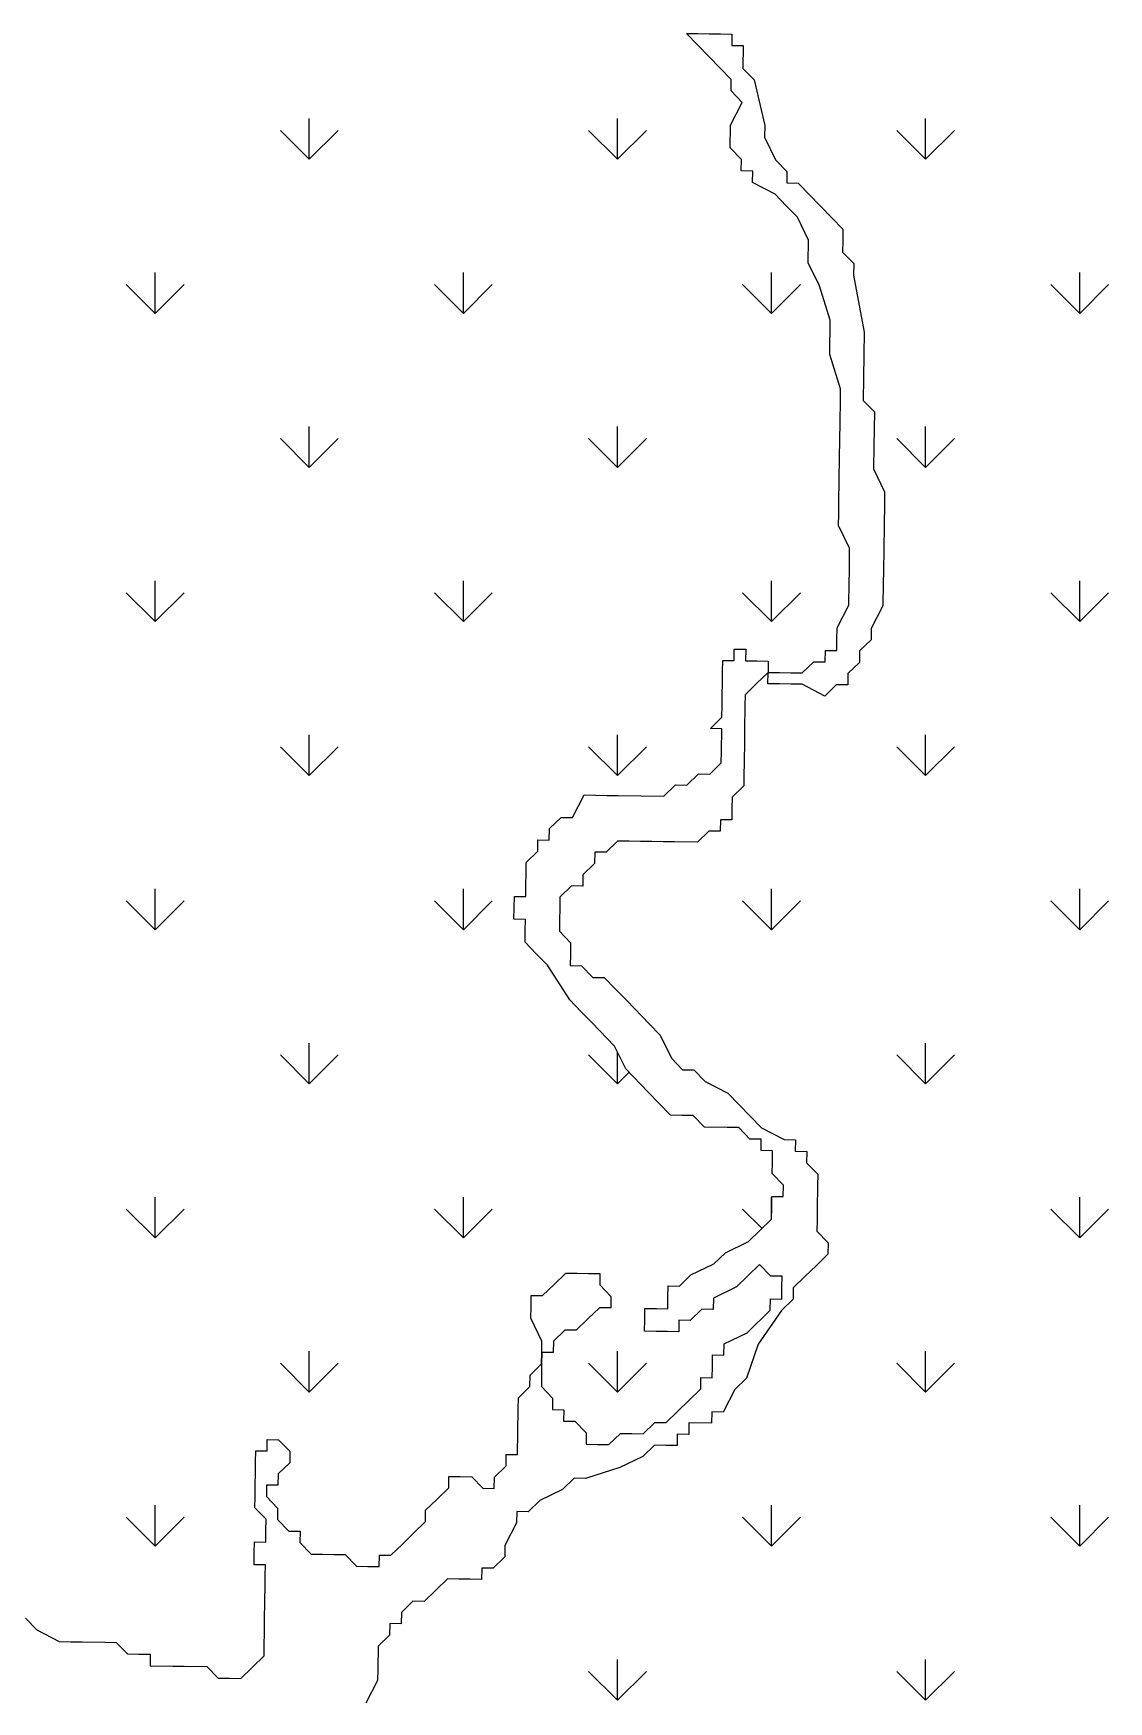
# Model space of a CAD drawing. Header units: metres. Extents: x 266585 to 279238, y 2117616 to 2127268.
# Drawn here: x 268180 to 268556, y 2119861 to 2120444 of the extents above; entities that cross this region are included whole.
import ezdxf

# ---------------------------------------------------------------- set-up
doc = ezdxf.new("R2010")
doc.units = ezdxf.units.M
doc.layers.add('MANGROOVES', color=112, linetype='Continuous')

msp = doc.modelspace()

# ---------------------------------------------------------------- linework, layer by layer
at = {"layer": 'MANGROOVES'}
for p, q in [((268411.95, 2120440.1), (268408.03, 2120444.14)), ((268408.03, 2120444.14), (268412.01, 2120444.08)), ((268419.8, 2120432.02), (268411.95, 2120440.1)), ((268412.01, 2120444.08), (268415.99, 2120444.02)), ((268415.99, 2120444.02), (268419.97, 2120443.97)), ((268419.97, 2120443.97), (268423.95, 2120443.91)), ((268423.95, 2120443.91), (268423.89, 2120439.93)), ((268423.89, 2120439.93), (268427.87, 2120439.87)), ((268427.87, 2120439.87), (268427.76, 2120431.9)), ((268423.72, 2120427.98), (268419.8, 2120432.02)), ((268423.66, 2120424), (268423.72, 2120427.98)), ((268427.76, 2120431.9), (268431.68, 2120427.86)), ((268431.68, 2120427.86), (268435.43, 2120411.88)), ((268427.58, 2120419.96), (268423.66, 2120424)), ((268423.49, 2120412.05), (268427.58, 2120419.96)), ((268423.37, 2120404.09), (268423.49, 2120412.05)), ((268435.43, 2120411.88), (268435.37, 2120407.9)), ((268427.29, 2120400.05), (268423.37, 2120404.09)), ((268435.37, 2120407.9), (268439.24, 2120399.88)), ((268427.23, 2120396.07), (268427.29, 2120400.05)), ((268439.24, 2120399.88), (268443.16, 2120395.84)), ((268431.22, 2120396.01), (268427.23, 2120396.07)), ((268431.16, 2120392.03), (268431.22, 2120396.01)), ((268443.16, 2120395.84), (268443.1, 2120391.85)), ((268439.06, 2120387.93), (268431.16, 2120392.03)), ((268442.98, 2120383.89), (268439.06, 2120387.93)), ((268443.1, 2120391.85), (268447.08, 2120391.8)), ((268447.08, 2120391.8), (268454.93, 2120383.72)), ((268446.91, 2120379.85), (268442.98, 2120383.89)), ((268454.93, 2120383.72), (268458.85, 2120379.68)), ((268450.77, 2120371.83), (268446.91, 2120379.85)), ((268458.85, 2120379.68), (268462.77, 2120375.64)), ((268462.77, 2120375.64), (268462.72, 2120371.65)), ((268450.66, 2120363.86), (268450.77, 2120371.83)), ((268462.72, 2120371.65), (268462.66, 2120367.67)), ((268454.52, 2120355.84), (268450.66, 2120363.86)), ((268462.66, 2120367.67), (268466.58, 2120363.63)), ((268466.58, 2120363.63), (268466.52, 2120359.65)), ((268466.52, 2120359.65), (268470.21, 2120339.68)), ((268458.33, 2120343.84), (268454.52, 2120355.84)), ((268458.15, 2120331.89), (268458.33, 2120343.84)), ((268470.21, 2120339.68), (268470.1, 2120331.72)), ((268461.96, 2120319.89), (268458.15, 2120331.89)), ((268470.1, 2120331.72), (268469.86, 2120315.79)), ((268461.9, 2120315.91), (268461.96, 2120319.89)), ((268461.78, 2120307.95), (268461.9, 2120315.91)), ((268469.86, 2120315.79), (268473.79, 2120311.75)), ((268473.79, 2120311.75), (268473.61, 2120299.81)), ((268461.61, 2120296), (268461.78, 2120307.95)), ((268473.61, 2120299.81), (268473.49, 2120291.84)), ((268461.49, 2120288.04), (268461.61, 2120296)), ((268461.38, 2120280.07), (268461.49, 2120288.04)), ((268473.49, 2120291.84), (268477.36, 2120283.82)), ((268477.36, 2120283.82), (268477.3, 2120279.84)), ((268461.26, 2120272.11), (268461.32, 2120276.09)), ((268461.32, 2120276.09), (268461.38, 2120280.07)), ((268477.3, 2120279.84), (268477.18, 2120271.88)), ((268465.12, 2120264.09), (268461.26, 2120272.11)), ((268477.18, 2120271.88), (268477.07, 2120263.91)), ((268465.07, 2120260.11), (268465.12, 2120264.09)), ((268465.01, 2120256.13), (268465.07, 2120260.11)), ((268477.07, 2120263.91), (268476.95, 2120255.95)), ((268464.95, 2120252.14), (268465.01, 2120256.13)), ((268476.95, 2120255.95), (268476.89, 2120251.97)), ((268464.83, 2120244.18), (268464.95, 2120252.14)), ((268476.89, 2120251.97), (268476.78, 2120244.01)), ((268460.74, 2120236.28), (268464.83, 2120244.18)), ((268476.78, 2120244.01), (268472.68, 2120236.1)), ((268460.68, 2120232.29), (268460.74, 2120236.28)), ((268472.68, 2120236.1), (268472.62, 2120232.12)), ((268460.62, 2120228.31), (268460.68, 2120232.29)), ((268472.62, 2120232.12), (268468.58, 2120228.2)), ((268420.69, 2120220.93), (268420.75, 2120224.91)), ((268420.75, 2120224.91), (268424.73, 2120224.85)), ((268424.73, 2120224.85), (268424.79, 2120228.84)), ((268424.79, 2120228.84), (268428.77, 2120228.78)), ((268428.77, 2120228.78), (268428.71, 2120224.8)), ((268428.71, 2120224.8), (268432.69, 2120224.74)), ((268432.69, 2120224.74), (268436.67, 2120224.68)), ((268436.67, 2120224.68), (268436.62, 2120220.7)), ((268448.56, 2120220.52), (268452.6, 2120224.45)), ((268452.6, 2120224.45), (268456.58, 2120224.39)), ((268456.58, 2120224.39), (268456.64, 2120228.37)), ((268456.64, 2120228.37), (268460.62, 2120228.31)), ((268468.52, 2120224.21), (268464.48, 2120220.29)), ((268468.58, 2120228.2), (268468.52, 2120224.21)), ((268420.52, 2120208.99), (268420.69, 2120220.93)), ((268436.62, 2120220.7), (268432.58, 2120216.77)), ((268436.56, 2120216.72), (268436.62, 2120220.7)), ((268436.62, 2120220.7), (268440.6, 2120220.64)), ((268440.6, 2120220.64), (268444.58, 2120220.58)), ((268444.58, 2120220.58), (268448.56, 2120220.52)), ((268464.48, 2120220.29), (268464.43, 2120216.31)), ((268428.54, 2120212.85), (268428.48, 2120208.87)), ((268432.58, 2120216.77), (268428.54, 2120212.85)), ((268440.54, 2120216.66), (268436.56, 2120216.72)), ((268444.52, 2120216.6), (268440.54, 2120216.66)), ((268448.5, 2120216.54), (268444.52, 2120216.6)), ((268456.41, 2120212.44), (268448.5, 2120216.54)), ((268460.44, 2120216.37), (268456.41, 2120212.44)), ((268464.43, 2120216.31), (268460.44, 2120216.37)), ((268420.46, 2120205), (268420.52, 2120208.99)), ((268428.48, 2120208.87), (268428.36, 2120200.91)), ((268416.42, 2120201.08), (268420.46, 2120205)), ((268420.4, 2120201.02), (268416.42, 2120201.08)), ((268420.28, 2120193.06), (268420.4, 2120201.02)), ((268428.36, 2120200.91), (268428.3, 2120196.92)), ((268428.3, 2120196.92), (268428.19, 2120188.96)), ((268416.19, 2120185.15), (268420.23, 2120189.08)), ((268420.23, 2120189.08), (268420.28, 2120193.06)), ((268428.19, 2120188.96), (268428.13, 2120184.98)), ((268408.17, 2120181.29), (268412.21, 2120185.21)), ((268412.21, 2120185.21), (268416.19, 2120185.15)), ((268428.13, 2120184.98), (268428.07, 2120181)), ((268368.18, 2120169.92), (268372.28, 2120177.83)), ((268372.28, 2120177.83), (268376.26, 2120177.77)), ((268376.26, 2120177.77), (268380.24, 2120177.71)), ((268380.24, 2120177.71), (268384.22, 2120177.66)), ((268384.22, 2120177.66), (268392.18, 2120177.54)), ((268392.18, 2120177.54), (268400.15, 2120177.42)), ((268400.15, 2120177.42), (268404.19, 2120181.35)), ((268404.19, 2120181.35), (268408.17, 2120181.29)), ((268424.03, 2120177.07), (268423.97, 2120173.09)), ((268428.07, 2120181), (268424.03, 2120177.07)), ((268423.97, 2120173.09), (268423.92, 2120169.11)), ((268360.1, 2120162.08), (268360.16, 2120166.06)), ((268360.16, 2120166.06), (268364.2, 2120169.98)), ((268364.2, 2120169.98), (268368.18, 2120169.92)), ((268415.9, 2120165.24), (268411.86, 2120161.32)), ((268419.88, 2120165.19), (268415.9, 2120165.24)), ((268419.94, 2120169.17), (268419.88, 2120165.19)), ((268423.92, 2120169.11), (268419.94, 2120169.17)), ((268356.06, 2120158.15), (268356.12, 2120162.14)), ((268356.12, 2120162.14), (268360.1, 2120162.08)), ((268383.99, 2120161.73), (268379.95, 2120157.8)), ((268387.97, 2120161.67), (268383.99, 2120161.73)), ((268391.95, 2120161.61), (268387.97, 2120161.67)), ((268395.93, 2120161.55), (268391.95, 2120161.61)), ((268399.91, 2120161.5), (268395.93, 2120161.55)), ((268403.89, 2120161.44), (268399.91, 2120161.5)), ((268411.86, 2120161.32), (268403.89, 2120161.44)), ((268351.97, 2120150.25), (268352.02, 2120154.23)), ((268352.02, 2120154.23), (268356.06, 2120158.15)), ((268375.91, 2120153.88), (268371.87, 2120149.96)), ((268375.97, 2120157.86), (268375.91, 2120153.88)), ((268379.95, 2120157.8), (268375.97, 2120157.86)), ((268351.91, 2120146.27), (268351.97, 2120150.25)), ((268371.87, 2120149.96), (268371.81, 2120145.98)), ((268347.81, 2120138.36), (268347.87, 2120142.34)), ((268347.87, 2120142.34), (268351.85, 2120142.29)), ((268351.85, 2120142.29), (268351.91, 2120146.27)), ((268363.79, 2120142.11), (268363.73, 2120138.13)), ((268367.83, 2120146.03), (268363.79, 2120142.11)), ((268371.81, 2120145.98), (268367.83, 2120146.03)), ((268347.75, 2120134.38), (268347.81, 2120138.36)), ((268363.73, 2120138.13), (268363.68, 2120134.15)), ((268351.73, 2120134.32), (268347.75, 2120134.38)), ((268351.62, 2120126.36), (268351.67, 2120130.34)), ((268351.67, 2120130.34), (268351.73, 2120134.32)), ((268363.68, 2120134.15), (268363.62, 2120130.17)), ((268363.62, 2120130.17), (268367.54, 2120126.13)), ((268355.54, 2120122.32), (268351.62, 2120126.36)), ((268367.54, 2120126.13), (268367.48, 2120122.14)), ((268359.46, 2120118.28), (268355.54, 2120122.32)), ((268367.25, 2120106.22), (268359.46, 2120118.28)), ((268367.48, 2120122.14), (268367.42, 2120118.16)), ((268367.42, 2120118.16), (268371.41, 2120118.1)), ((268371.41, 2120118.1), (268375.33, 2120114.06)), ((268375.33, 2120114.06), (268379.31, 2120114.01)), ((268379.31, 2120114.01), (268383.23, 2120109.97)), ((268383.23, 2120109.97), (268387.16, 2120105.93)), ((268371.17, 2120102.18), (268367.25, 2120106.22)), ((268375.1, 2120098.14), (268371.17, 2120102.18)), ((268387.16, 2120105.93), (268395, 2120097.85)), ((268382.94, 2120090.06), (268375.1, 2120098.14)), ((268395, 2120097.85), (268398.92, 2120093.81)), ((268386.81, 2120082.04), (268382.94, 2120090.06)), ((268398.92, 2120093.81), (268402.79, 2120085.78)), ((268402.79, 2120085.78), (268406.71, 2120081.74)), ((268394.65, 2120073.96), (268386.81, 2120082.04)), ((268406.71, 2120081.74), (268410.69, 2120081.69)), ((268410.69, 2120081.69), (268414.62, 2120077.65)), ((268414.62, 2120077.65), (268422.52, 2120073.55)), ((268398.57, 2120069.92), (268394.65, 2120073.96)), ((268422.52, 2120073.55), (268426.44, 2120069.51)), ((268402.5, 2120065.88), (268398.57, 2120069.92)), ((268406.48, 2120065.82), (268402.5, 2120065.88)), ((268410.46, 2120065.76), (268406.48, 2120065.82)), ((268414.38, 2120061.72), (268410.46, 2120065.76)), ((268426.44, 2120069.51), (268434.29, 2120061.43)), ((268422.34, 2120061.6), (268414.38, 2120061.72)), ((268426.33, 2120061.55), (268422.34, 2120061.6)), ((268430.25, 2120057.51), (268426.33, 2120061.55)), ((268434.29, 2120061.43), (268442.19, 2120057.33)), ((268434.23, 2120057.45), (268430.25, 2120057.51)), ((268434.17, 2120053.47), (268434.23, 2120057.45)), ((268442.19, 2120057.33), (268446.17, 2120057.27)), ((268446.17, 2120057.27), (268446.11, 2120053.29)), ((268438.15, 2120053.41), (268434.17, 2120053.47)), ((268438.04, 2120045.44), (268438.09, 2120049.43)), ((268438.09, 2120049.43), (268438.15, 2120053.41)), ((268446.11, 2120053.29), (268450.1, 2120053.23)), ((268450.1, 2120053.23), (268450.04, 2120049.25)), ((268450.04, 2120049.25), (268453.96, 2120045.21)), ((268441.96, 2120041.4), (268438.04, 2120045.44)), ((268453.96, 2120045.21), (268453.9, 2120041.23)), ((268437.86, 2120033.5), (268437.92, 2120037.48)), ((268437.92, 2120037.48), (268441.9, 2120037.42)), ((268441.9, 2120037.42), (268441.96, 2120041.4)), ((268453.9, 2120041.23), (268453.79, 2120033.27)), ((268437.8, 2120029.52), (268437.86, 2120033.5)), ((268453.79, 2120033.27), (268453.73, 2120029.28)), ((268429.72, 2120021.67), (268433.76, 2120025.59)), ((268433.76, 2120025.59), (268437.8, 2120029.52)), ((268453.73, 2120029.28), (268453.67, 2120025.3)), ((268453.67, 2120025.3), (268457.59, 2120021.26)), ((268421.7, 2120017.8), (268429.72, 2120021.67)), ((268457.59, 2120021.26), (268457.53, 2120017.28)), ((268409.64, 2120010.02), (268417.66, 2120013.88)), ((268417.66, 2120013.88), (268421.7, 2120017.8)), ((268433.59, 2120013.65), (268429.55, 2120009.72)), ((268437.51, 2120009.61), (268433.59, 2120013.65)), ((268453.49, 2120013.36), (268449.46, 2120009.43)), ((268457.53, 2120017.28), (268453.49, 2120013.36)), ((268361.81, 2120006.73), (268365.85, 2120010.66)), ((268365.85, 2120010.66), (268369.83, 2120010.6)), ((268369.83, 2120010.6), (268373.81, 2120010.54)), ((268373.81, 2120010.54), (268377.8, 2120010.48)), ((268377.8, 2120010.48), (268377.74, 2120006.5)), ((268405.61, 2120006.09), (268409.64, 2120010.02)), ((268429.55, 2120009.72), (268425.51, 2120005.8)), ((268441.49, 2120009.55), (268437.51, 2120009.61)), ((268441.44, 2120005.57), (268441.49, 2120009.55)), ((268449.46, 2120009.43), (268445.42, 2120005.51)), ((268353.73, 2119998.89), (268353.79, 2120002.87)), ((268353.79, 2120002.87), (268357.77, 2120002.81)), ((268357.77, 2120002.81), (268361.81, 2120006.73)), ((268377.74, 2120006.5), (268381.66, 2120002.46)), ((268381.66, 2120002.46), (268381.6, 2119998.48)), ((268401.51, 2119998.19), (268401.57, 2120002.17)), ((268401.57, 2120002.17), (268401.62, 2120006.15)), ((268401.62, 2120006.15), (268405.61, 2120006.09)), ((268417.49, 2120001.94), (268417.43, 2119997.95)), ((268425.51, 2120005.8), (268417.49, 2120001.94)), ((268437.34, 2119997.66), (268437.4, 2120001.64)), ((268437.4, 2120001.64), (268441.38, 2120001.59)), ((268445.36, 2120001.53), (268441.32, 2119997.6)), ((268441.38, 2120001.59), (268441.44, 2120005.57)), ((268445.42, 2120005.51), (268445.36, 2120001.53)), ((268353.68, 2119994.9), (268353.73, 2119998.89)), ((268377.62, 2119998.54), (268373.58, 2119994.61)), ((268381.6, 2119998.48), (268377.62, 2119998.54)), ((268393.49, 2119994.32), (268393.55, 2119998.3)), ((268393.55, 2119998.3), (268397.53, 2119998.24)), ((268397.53, 2119998.24), (268401.51, 2119998.19)), ((268413.45, 2119998.01), (268409.41, 2119994.09)), ((268417.43, 2119997.95), (268413.45, 2119998.01)), ((268429.26, 2119989.82), (268437.34, 2119997.66)), ((268441.32, 2119997.6), (268433.18, 2119985.78)), ((268357.54, 2119986.88), (268353.68, 2119994.9)), ((268365.56, 2119990.75), (268361.52, 2119986.82)), ((268369.54, 2119990.69), (268365.56, 2119990.75)), ((268373.58, 2119994.61), (268369.54, 2119990.69)), ((268393.43, 2119990.34), (268393.49, 2119994.32)), ((268397.41, 2119990.28), (268393.43, 2119990.34)), ((268401.39, 2119990.22), (268397.41, 2119990.28)), ((268405.37, 2119990.17), (268401.39, 2119990.22)), ((268405.43, 2119994.15), (268405.37, 2119990.17)), ((268409.41, 2119994.09), (268405.43, 2119994.15)), ((268357.48, 2119982.9), (268357.54, 2119986.88)), ((268361.52, 2119986.82), (268361.46, 2119982.84)), ((268421.18, 2119981.97), (268421.24, 2119985.95)), ((268421.24, 2119985.95), (268429.26, 2119989.82)), ((268433.18, 2119985.78), (268429.03, 2119973.89)), ((268353.39, 2119974.99), (268357.42, 2119978.92)), ((268357.42, 2119978.92), (268357.37, 2119974.94)), ((268357.42, 2119978.92), (268357.48, 2119982.9)), ((268357.48, 2119982.9), (268357.42, 2119978.92)), ((268361.46, 2119982.84), (268357.48, 2119982.9)), ((268417.14, 2119978.05), (268417.2, 2119982.03)), ((268417.2, 2119982.03), (268421.18, 2119981.97)), ((268353.33, 2119971.01), (268353.39, 2119974.99)), ((268357.37, 2119974.94), (268357.31, 2119970.95)), ((268413.04, 2119970.14), (268413.1, 2119974.12)), ((268413.1, 2119974.12), (268417.08, 2119974.06)), ((268417.08, 2119974.06), (268417.14, 2119978.05)), ((268429.03, 2119973.89), (268424.99, 2119969.97)), ((268349.23, 2119963.11), (268349.29, 2119967.09)), ((268349.29, 2119967.09), (268353.33, 2119971.01)), ((268357.31, 2119970.95), (268361.23, 2119966.91)), ((268361.23, 2119966.91), (268361.17, 2119962.93)), ((268409, 2119966.22), (268413.04, 2119970.14)), ((268424.99, 2119969.97), (268420.89, 2119962.06)), ((268349.11, 2119955.14), (268349.23, 2119963.11)), ((268361.17, 2119962.93), (268365.15, 2119962.88)), ((268365.15, 2119962.88), (268365.1, 2119958.89)), ((268400.93, 2119958.37), (268404.96, 2119962.29)), ((268404.96, 2119962.29), (268409, 2119966.22)), ((268416.91, 2119962.12), (268416.85, 2119958.14)), ((268420.89, 2119962.06), (268416.91, 2119962.12)), ((268349, 2119947.18), (268349.11, 2119955.14)), ((268365.1, 2119958.89), (268369.08, 2119958.84)), ((268369.08, 2119958.84), (268373, 2119954.8)), ((268392.91, 2119954.5), (268396.94, 2119958.43)), ((268396.94, 2119958.43), (268400.93, 2119958.37)), ((268408.89, 2119958.25), (268408.83, 2119954.27)), ((268416.85, 2119958.14), (268408.89, 2119958.25)), ((268261.41, 2119948.46), (268261.47, 2119952.44)), ((268261.47, 2119952.44), (268265.45, 2119952.38)), ((268265.45, 2119952.38), (268269.37, 2119948.35)), ((268373, 2119954.8), (268372.94, 2119950.81)), ((268372.94, 2119950.81), (268376.92, 2119950.76)), ((268376.92, 2119950.76), (268380.9, 2119950.7)), ((268380.9, 2119950.7), (268384.94, 2119954.62)), ((268384.94, 2119954.62), (268388.92, 2119954.56)), ((268388.92, 2119954.56), (268392.91, 2119954.5)), ((268396.83, 2119950.46), (268392.79, 2119946.54)), ((268400.81, 2119950.41), (268396.83, 2119950.46)), ((268404.79, 2119950.35), (268400.81, 2119950.41)), ((268404.85, 2119954.33), (268404.79, 2119950.35)), ((268408.83, 2119954.27), (268404.85, 2119954.33)), ((268257.32, 2119940.56), (268257.37, 2119944.54)), ((268257.37, 2119944.54), (268257.43, 2119948.52)), ((268257.43, 2119948.52), (268261.41, 2119948.46)), ((268269.32, 2119944.36), (268265.28, 2119940.44)), ((268269.37, 2119948.35), (268269.32, 2119944.36)), ((268340.92, 2119939.33), (268344.96, 2119943.26)), ((268344.96, 2119943.26), (268345.02, 2119947.24)), ((268345.02, 2119947.24), (268349, 2119947.18)), ((268392.79, 2119946.54), (268384.77, 2119942.68)), ((268257.26, 2119936.57), (268257.32, 2119940.56)), ((268265.28, 2119940.44), (268265.22, 2119936.46)), ((268324.94, 2119935.58), (268324.99, 2119939.57)), ((268324.99, 2119939.57), (268328.97, 2119939.51)), ((268328.97, 2119939.51), (268332.96, 2119939.45)), ((268332.96, 2119939.45), (268336.88, 2119935.41)), ((268340.86, 2119935.35), (268340.92, 2119939.33)), ((268368.79, 2119938.93), (268364.75, 2119935)), ((268372.77, 2119938.87), (268368.79, 2119938.93)), ((268384.77, 2119942.68), (268372.77, 2119938.87)), ((268257.14, 2119928.61), (268257.2, 2119932.59)), ((268257.2, 2119932.59), (268257.26, 2119936.57)), ((268261.24, 2119936.52), (268261.18, 2119932.53)), ((268261.18, 2119932.53), (268265.1, 2119928.49)), ((268265.22, 2119936.46), (268261.24, 2119936.52)), ((268316.86, 2119927.74), (268320.9, 2119931.66)), ((268320.9, 2119931.66), (268324.94, 2119935.58)), ((268336.88, 2119935.41), (268340.86, 2119935.35)), ((268364.75, 2119935), (268356.73, 2119931.14)), ((268261.06, 2119924.57), (268257.14, 2119928.61)), ((268265.1, 2119928.49), (268265.04, 2119924.51)), ((268316.8, 2119923.76), (268316.86, 2119927.74)), ((268348.71, 2119927.27), (268348.65, 2119923.29)), ((268352.69, 2119927.21), (268348.71, 2119927.27)), ((268356.73, 2119931.14), (268352.69, 2119927.21)), ((268260.95, 2119916.61), (268261.01, 2119920.59)), ((268261.01, 2119920.59), (268261.06, 2119924.57)), ((268265.04, 2119924.51), (268268.97, 2119920.47)), ((268268.97, 2119920.47), (268272.95, 2119920.41)), ((268272.95, 2119920.41), (268272.89, 2119916.43)), ((268308.72, 2119915.91), (268312.76, 2119919.83)), ((268312.76, 2119919.83), (268316.8, 2119923.76)), ((268348.65, 2119923.29), (268344.55, 2119915.39)), ((268256.91, 2119912.68), (268256.97, 2119916.67)), ((268256.97, 2119916.67), (268260.95, 2119916.61)), ((268272.89, 2119916.43), (268276.81, 2119912.39)), ((268304.68, 2119911.99), (268308.72, 2119915.91)), ((268344.55, 2119915.39), (268344.49, 2119911.4)), ((268256.85, 2119908.7), (268256.91, 2119912.68)), ((268260.83, 2119908.64), (268256.85, 2119908.7)), ((268260.77, 2119904.66), (268260.83, 2119908.64)), ((268276.81, 2119912.39), (268280.79, 2119912.33)), ((268280.79, 2119912.33), (268284.78, 2119912.28)), ((268284.78, 2119912.28), (268288.76, 2119912.22)), ((268288.76, 2119912.22), (268292.68, 2119908.18)), ((268292.68, 2119908.18), (268296.66, 2119908.12)), ((268300.64, 2119908.06), (268300.7, 2119912.04)), ((268300.7, 2119912.04), (268304.68, 2119911.99)), ((268344.49, 2119911.4), (268340.45, 2119907.48)), ((268260.71, 2119900.68), (268260.77, 2119904.66)), ((268296.66, 2119908.12), (268300.64, 2119908.06)), ((268324.47, 2119903.73), (268320.43, 2119899.81)), ((268328.45, 2119903.67), (268324.47, 2119903.73)), ((268332.43, 2119903.61), (268328.45, 2119903.67)), ((268336.41, 2119903.56), (268332.43, 2119903.61)), ((268336.47, 2119907.54), (268336.41, 2119903.56)), ((268340.45, 2119907.48), (268336.47, 2119907.54)), ((268260.54, 2119888.74), (268260.66, 2119896.7)), ((268260.66, 2119896.7), (268260.71, 2119900.68)), ((268320.43, 2119899.81), (268316.39, 2119895.88)), ((268308.37, 2119892.02), (268308.31, 2119888.04)), ((268312.41, 2119895.94), (268308.37, 2119892.02)), ((268316.39, 2119895.88), (268312.41, 2119895.94)), ((268176.94, 2119889.96), (268180.86, 2119885.92)), ((268180.86, 2119885.92), (268188.76, 2119881.82)), ((268260.48, 2119884.75), (268260.54, 2119888.74)), ((268304.33, 2119888.1), (268304.27, 2119884.11)), ((268308.31, 2119888.04), (268304.33, 2119888.1)), ((268188.76, 2119881.82), (268192.74, 2119881.76)), ((268192.74, 2119881.76), (268196.73, 2119881.7)), ((268196.73, 2119881.7), (268204.69, 2119881.59)), ((268204.69, 2119881.59), (268208.67, 2119881.53)), ((268208.67, 2119881.53), (268212.59, 2119877.49)), ((268260.36, 2119876.79), (268260.42, 2119880.77)), ((268260.42, 2119880.77), (268260.48, 2119884.75)), ((268300.23, 2119880.19), (268300.12, 2119872.23)), ((268304.27, 2119884.11), (268300.23, 2119880.19)), ((268212.59, 2119877.49), (268216.57, 2119877.43)), ((268216.57, 2119877.43), (268220.55, 2119877.37)), ((268220.55, 2119877.37), (268220.5, 2119873.39)), ((268220.5, 2119873.39), (268228.46, 2119873.27)), ((268228.46, 2119873.27), (268232.44, 2119873.22)), ((268232.44, 2119873.22), (268240.4, 2119873.1)), ((268256.33, 2119872.87), (268260.36, 2119876.79)), ((268240.4, 2119873.1), (268244.32, 2119869.06)), ((268244.32, 2119869.06), (268248.31, 2119869)), ((268248.31, 2119869), (268252.29, 2119868.94)), ((268252.29, 2119868.94), (268256.33, 2119872.87)), ((268300.06, 2119868.24), (268295.96, 2119860.34)), ((268300.12, 2119872.23), (268300.06, 2119868.24))]:
    msp.add_line(p, q, dxfattribs=at)
at = {"layer": 'MANGROOVES', "linetype": 'Continuous'}
for p, q in [((268276.17, 2120400.11), (268266.07, 2120410.22)), ((268276.17, 2120400.11), (268276.17, 2120414.4)), ((268276.17, 2120400.11), (268286.27, 2120410.22)), ((268383.93, 2120400.11), (268373.83, 2120410.22)), ((268383.93, 2120400.11), (268383.93, 2120414.4)), ((268383.93, 2120400.11), (268394.04, 2120410.22)), ((268491.7, 2120400.11), (268481.59, 2120410.22)), ((268491.7, 2120400.11), (268491.7, 2120414.4)), ((268491.7, 2120400.11), (268501.8, 2120410.22)), ((268222.29, 2120346.23), (268222.29, 2120360.52)), ((268330.05, 2120346.23), (268330.05, 2120360.52)), ((268437.82, 2120346.23), (268437.82, 2120360.52)), ((268545.58, 2120346.23), (268545.58, 2120360.52)), ((268222.29, 2120346.23), (268212.19, 2120356.34)), ((268222.29, 2120346.23), (268232.39, 2120356.34)), ((268330.05, 2120346.23), (268319.95, 2120356.34)), ((268330.05, 2120346.23), (268340.16, 2120356.34)), ((268437.82, 2120346.23), (268427.71, 2120356.34)), ((268437.82, 2120346.23), (268447.92, 2120356.34)), ((268545.58, 2120346.23), (268535.48, 2120356.34)), ((268545.58, 2120346.23), (268555.68, 2120356.34)), ((268276.17, 2120292.35), (268276.17, 2120306.64)), ((268383.93, 2120292.35), (268383.93, 2120306.64)), ((268491.7, 2120292.35), (268491.7, 2120306.64)), ((268276.17, 2120292.35), (268266.07, 2120302.45)), ((268276.17, 2120292.35), (268286.27, 2120302.45)), ((268383.93, 2120292.35), (268373.83, 2120302.45)), ((268383.93, 2120292.35), (268394.04, 2120302.45)), ((268491.7, 2120292.35), (268481.59, 2120302.45)), ((268491.7, 2120292.35), (268501.8, 2120302.45)), ((268222.29, 2120238.47), (268222.29, 2120252.76)), ((268330.05, 2120238.47), (268330.05, 2120252.76)), ((268437.82, 2120238.47), (268437.82, 2120252.76)), ((268545.58, 2120238.47), (268545.58, 2120252.76)), ((268222.29, 2120238.47), (268212.19, 2120248.57)), ((268222.29, 2120238.47), (268232.39, 2120248.57)), ((268330.05, 2120238.47), (268319.95, 2120248.57)), ((268330.05, 2120238.47), (268340.16, 2120248.57)), ((268437.82, 2120238.47), (268427.71, 2120248.57)), ((268437.82, 2120238.47), (268447.92, 2120248.57)), ((268545.58, 2120238.47), (268535.48, 2120248.57)), ((268545.58, 2120238.47), (268555.68, 2120248.57)), ((268276.17, 2120184.59), (268266.07, 2120194.69)), ((268276.17, 2120184.59), (268276.17, 2120198.88)), ((268276.17, 2120184.59), (268286.27, 2120194.69)), ((268383.93, 2120184.59), (268373.83, 2120194.69)), ((268383.93, 2120184.59), (268383.93, 2120198.88)), ((268383.93, 2120184.59), (268394.04, 2120194.69)), ((268491.7, 2120184.59), (268481.59, 2120194.69)), ((268491.7, 2120184.59), (268491.7, 2120198.88)), ((268491.7, 2120184.59), (268501.8, 2120194.69)), ((268222.29, 2120130.71), (268222.29, 2120144.99)), ((268330.05, 2120130.71), (268330.05, 2120144.99)), ((268437.82, 2120130.71), (268437.82, 2120144.99)), ((268545.58, 2120130.71), (268545.58, 2120144.99)), ((268222.29, 2120130.71), (268212.19, 2120140.81)), ((268222.29, 2120130.71), (268232.39, 2120140.81)), ((268330.05, 2120130.71), (268319.95, 2120140.81)), ((268330.05, 2120130.71), (268340.16, 2120140.81)), ((268437.82, 2120130.71), (268427.71, 2120140.81)), ((268437.82, 2120130.71), (268447.92, 2120140.81)), ((268545.58, 2120130.71), (268535.48, 2120140.81)), ((268545.58, 2120130.71), (268555.68, 2120140.81)), ((268276.17, 2120076.83), (268276.17, 2120091.11)), ((268491.7, 2120076.83), (268491.7, 2120091.11)), ((268276.17, 2120076.83), (268266.07, 2120086.93)), ((268276.17, 2120076.83), (268286.27, 2120086.93)), ((268383.93, 2120076.83), (268373.83, 2120086.93)), ((268383.93, 2120076.83), (268383.93, 2120088)), ((268491.7, 2120076.83), (268481.59, 2120086.93)), ((268491.7, 2120076.83), (268501.8, 2120086.93)), ((268383.93, 2120076.83), (268387.96, 2120080.85)), ((268222.29, 2120022.94), (268222.29, 2120037.23)), ((268330.05, 2120022.94), (268330.05, 2120037.23)), ((268437.82, 2120030.38), (268437.82, 2120037.23)), ((268545.58, 2120022.94), (268545.58, 2120037.23)), ((268222.29, 2120022.94), (268212.19, 2120033.05)), ((268222.29, 2120022.94), (268232.39, 2120033.05)), ((268330.05, 2120022.94), (268319.95, 2120033.05)), ((268330.05, 2120022.94), (268340.16, 2120033.05)), ((268434.48, 2120026.28), (268427.71, 2120033.05)), ((268545.58, 2120022.94), (268535.48, 2120033.05)), ((268545.58, 2120022.94), (268555.68, 2120033.05)), ((268276.17, 2119969.06), (268266.07, 2119979.17)), ((268276.17, 2119969.06), (268276.17, 2119983.35)), ((268276.17, 2119969.06), (268286.27, 2119979.17)), ((268383.93, 2119969.06), (268373.83, 2119979.17)), ((268383.93, 2119969.06), (268383.93, 2119983.35)), ((268383.93, 2119969.06), (268394.04, 2119979.17)), ((268491.7, 2119969.06), (268481.59, 2119979.17)), ((268491.7, 2119969.06), (268491.7, 2119983.35)), ((268491.7, 2119969.06), (268501.8, 2119979.17)), ((268222.29, 2119915.18), (268222.29, 2119929.47)), ((268437.82, 2119915.18), (268437.82, 2119929.47)), ((268545.58, 2119915.18), (268545.58, 2119929.47)), ((268222.29, 2119915.18), (268212.19, 2119925.28)), ((268222.29, 2119915.18), (268232.39, 2119925.28)), ((268437.82, 2119915.18), (268427.71, 2119925.28)), ((268437.82, 2119915.18), (268447.92, 2119925.28)), ((268545.58, 2119915.18), (268535.48, 2119925.28)), ((268545.58, 2119915.18), (268555.68, 2119925.28)), ((268383.93, 2119861.3), (268383.93, 2119875.59)), ((268491.7, 2119861.3), (268491.7, 2119875.59)), ((268383.93, 2119861.3), (268373.83, 2119871.4)), ((268383.93, 2119861.3), (268394.04, 2119871.4)), ((268491.7, 2119861.3), (268481.59, 2119871.4)), ((268491.7, 2119861.3), (268501.8, 2119871.4))]:
    msp.add_line(p, q, dxfattribs=at)

doc.saveas('drawing.dxf')
